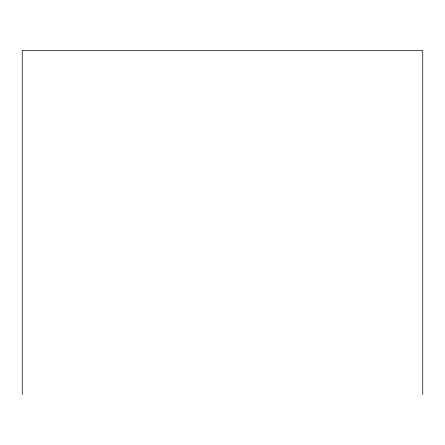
<?xml version="1.0" encoding="UTF-8"?>
<svg xmlns="http://www.w3.org/2000/svg" width="445" height="445" viewBox="0 0 445 445"><rect width="100%" height="100%" fill="white"/><g stroke="black" fill="none" stroke-linecap="round" stroke-linejoin="round"><path stroke-width="0.67" d="M422.75 394.515L422.75 50.485L22.25 50.485L22.25 394.515"/></g></svg>
